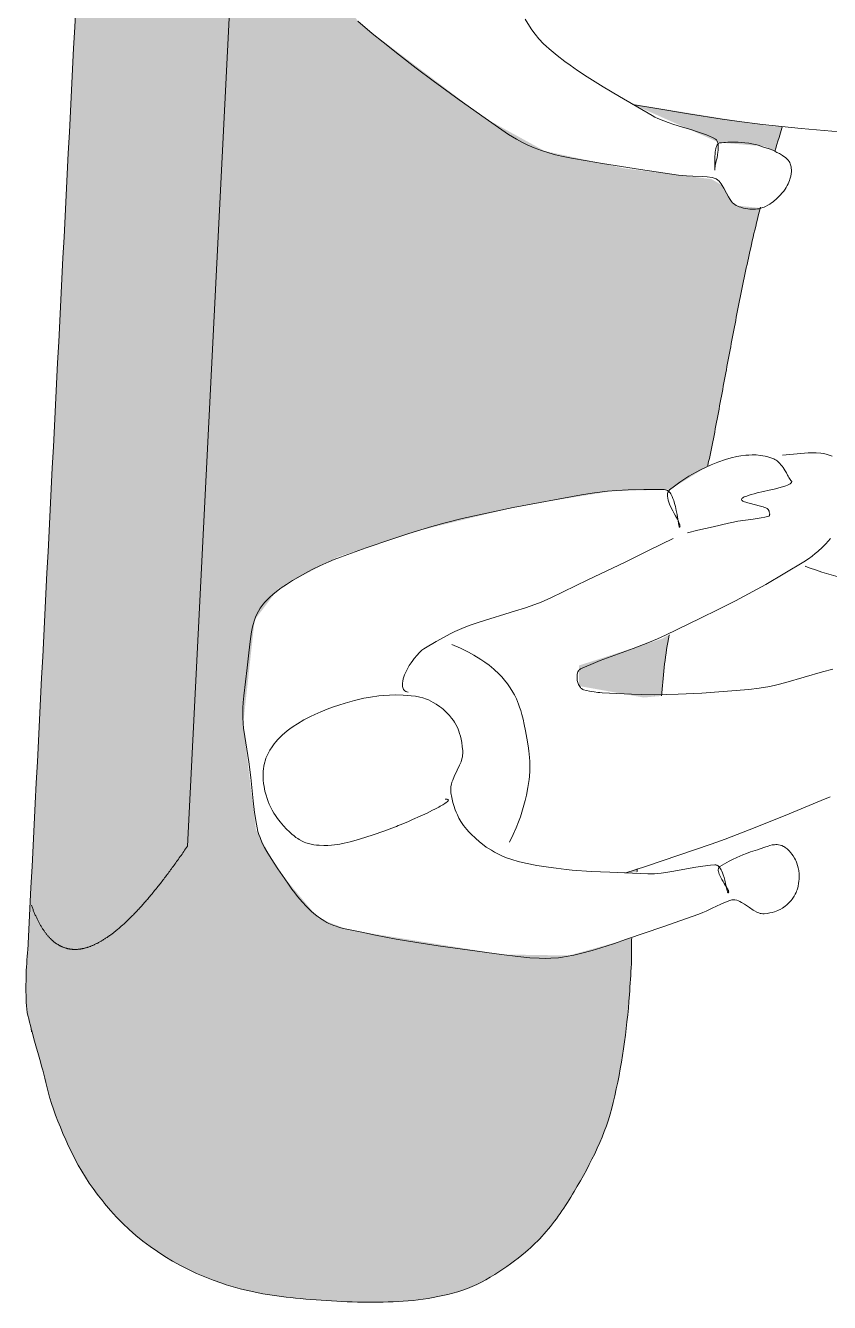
# Model space of a CAD drawing. Header units: millimetres. Extents: x 32078 to 83548, y -4690 to 56252.
# Drawn here: x 79278 to 80255, y 36376 to 37927 of the extents above; entities that cross this region are included whole.
import ezdxf

# ---------------------------------------------------------------- set-up
doc = ezdxf.new("R2010")
doc.units = ezdxf.units.MM
doc.header["$MEASUREMENT"] = 0
doc.layers.add('FURN-FREE', color=1, linetype='Continuous', lineweight=0)
doc.layers.add('PRES-PEOP', color=42, linetype='Continuous', lineweight=0)

# ---------------------------------------------------------------- blocks, each defined once
blk = doc.blocks.new('MAN14_4')
at = {"color": 0, "linetype": 'ByBlock', "lineweight": -2, "flags": 128}
for points in [[(2.137, 2.732), (2.125, 3.008), (2.103, 3.422), (2.079, 3.836), (2.067, 4.015), (2.038, 4.328), (1.984, 4.796), (1.927, 5.263)], [(1.861, -0.742), (1.968, -0.54), (2.045, -0.388), (2.158, -0.159), (2.267, 0.072), (2.374, 0.308), (2.53, 0.663), (2.683, 1.021), (2.759, 1.204), (2.813, 1.342), (2.85, 1.447), (2.873, 1.527), (2.889, 1.587), (2.908, 1.679), (2.915, 1.725), (2.921, 1.772), (2.929, 1.868), (2.933, 1.951), (2.934, 2.024), (2.933, 2.151), (2.925, 2.341), (2.915, 2.532), (2.887, 2.997), (2.856, 3.462), (2.851, 3.513), (2.845, 3.558), (2.832, 3.635), (2.812, 3.752), (2.804, 3.81), (2.798, 3.869), (2.798, 3.883), (2.799, 3.896), (2.801, 3.908), (2.804, 3.919), (2.813, 3.94), (2.825, 3.96), (2.838, 3.977), (2.851, 3.992), (2.865, 4.007), (2.894, 4.033), (2.948, 4.078), (2.987, 4.112), (3.014, 4.139), (3.032, 4.159), (3.044, 4.176), (3.051, 4.188), (3.061, 4.208), (3.067, 4.228), (3.071, 4.247), (3.074, 4.266), (3.076, 4.284), (3.079, 4.318), (3.079, 4.348), (3.078, 4.375), (3.075, 4.398), (3.072, 4.418), (3.069, 4.436), (3.061, 4.466), (3.053, 4.488), (3.047, 4.503), (3.036, 4.526), (3.023, 4.548), (3.013, 4.563), (3.002, 4.577), (2.982, 4.602), (2.963, 4.622), (2.945, 4.639), (2.929, 4.654), (2.914, 4.666), (2.887, 4.686), (2.866, 4.701), (2.833, 4.722), (2.798, 4.741), (2.773, 4.753), (2.747, 4.764), (2.723, 4.773), (2.699, 4.78), (2.676, 4.786), (2.654, 4.79), (2.634, 4.793), (2.615, 4.796), (2.579, 4.798), (2.549, 4.797), (2.523, 4.794), (2.501, 4.79), (2.483, 4.784), (2.468, 4.779), (2.455, 4.773), (2.434, 4.761), (2.419, 4.75), (2.409, 4.741), (2.396, 4.726), (2.384, 4.708), (2.372, 4.686), (2.362, 4.665), (2.354, 4.645), (2.34, 4.607), (2.331, 4.573), (2.324, 4.543), (2.318, 4.517), (2.311, 4.47), (2.303, 4.4), (2.297, 4.33), (2.295, 4.3), (2.294, 4.271), (2.296, 4.216), (2.3, 4.167), (2.306, 4.124), (2.311, 4.087), (2.317, 4.055), (2.329, 4.001), (2.339, 3.963), (2.346, 3.936), (2.352, 3.917), (2.36, 3.89), (2.369, 3.865), (2.373, 3.858), (2.378, 3.853), (2.384, 3.848), (2.391, 3.845), (2.399, 3.842), (2.408, 3.84), (2.417, 3.838), (2.426, 3.837), (2.446, 3.837), (2.467, 3.837), (2.487, 3.839), (2.506, 3.841), (2.544, 3.847), (2.576, 3.853), (2.603, 3.859), (2.626, 3.864), (2.644, 3.868), (2.658, 3.871), (2.67, 3.874), (2.679, 3.876), (2.685, 3.878), (2.691, 3.879), (2.698, 3.88), (2.702, 3.881), (2.703, 3.881), (2.704, 3.881), (2.703, 3.88), (2.7, 3.879), (2.695, 3.878), (2.689, 3.877), (2.682, 3.876), (2.674, 3.876), (2.666, 3.876), (2.648, 3.875), (2.629, 3.875), (2.609, 3.875), (2.589, 3.875), (2.55, 3.875), (2.514, 3.873), (2.483, 3.871), (2.457, 3.868), (2.435, 3.865), (2.416, 3.861), (2.401, 3.858), (2.389, 3.854), (2.379, 3.85), (2.363, 3.842), (2.353, 3.835), (2.347, 3.83), (2.339, 3.821), (2.334, 3.81), (2.322, 3.771), (2.313, 3.731), (2.306, 3.691), (2.301, 3.652), (2.292, 3.575), (2.286, 3.504), (2.277, 3.375), (2.268, 3.277), (2.26, 3.204), (2.252, 3.15), (2.237, 3.071), (2.228, 3.033), (2.217, 2.996), (2.078, 2.56), (2.005, 2.342), (1.927, 2.125), (1.875, 1.992), (1.834, 1.893), (1.802, 1.82), (1.75, 1.711), (1.723, 1.656), (1.694, 1.601), (1.67, 1.559), (1.647, 1.521), (1.599, 1.453), (1.554, 1.396), (1.512, 1.348), (1.474, 1.308), (1.403, 1.241)]]:
    blk.add_lwpolyline(points, dxfattribs=at)
blk = doc.blocks.new('*U212')
at = {"color": 7, "linetype": 'ByBlock', "lineweight": -2}
blk.add_wipeout([(255.1, 39.7), (265, -66), (265, -165.8), (241.7, -244.5), (162.6, -415.9), (139.3, -447.2), (68.1, -479.1), (15.6, -491.1), (-111.5, -471.8), (-230.6, -423.9), (-259.8, -385.3), (-277.1, -305.5), (-281.1, -198.4), (-277.1, -76), (-264.5, 34.4), (-247.2, 104.9), (-265.8, 169.5), (-247.9, 240.6), (-250.5, 247.5), (-219.9, 321.7), (-144.1, 357.7), (-132.1, 372.4), (-136.8, 403), (-120.8, 476.1), (-98.8, 490.1), (-78.9, 474.1), (-72.9, 453.5), (-70.9, 309.8), (-116.8, 235.3), (-88.9, 108.3), (-75.1, 45.5), (-72.2, -28.8), (-71.1, -59.6), (-47, -66), (-12.4, 5.8), (12.3, 138.9), (15.6, 220.7), (28.2, 279.9), (66.8, 305.2), (123.3, 291.9), (151.9, 250.6), (177.2, 93.6), (186.5, -74.7), (209.8, 39.1), (202.5, 94.3), (210.5, 123.6), (230.4, 133.5), (257.1, 125.6), (277, 103.6), (280.3, 73.7), (259.7, 53.7)], dxfattribs=at)
at = {"linetype": 'ByBlock', "lineweight": -2, "xscale": 100.0000000000001, "yscale": 100.0000000000001, "zscale": 100.0000000000001}
blk.add_blockref('MAN14_4', (-26.7, -346.8), dxfattribs=at)
blk = doc.blocks.new('MAN14_5')
at = {"color": 0, "linetype": 'ByBlock', "lineweight": -2, "flags": 128}
for points in [[(-0.864, 5.845), (-0.832, 5.887), (-0.78, 5.963), (-0.742, 6.02), (-0.631, 6.194)], [(2.137, 2.732), (2.125, 3.008), (2.103, 3.422), (2.079, 3.836), (2.067, 4.015), (2.038, 4.327), (1.985, 4.795), (1.927, 5.263), (1.914, 5.381)], [(0.432, 5.831), (0.427, 5.701), (0.431, 5.239), (0.429, 5.123), (0.425, 5.037), (0.413, 4.908), (0.393, 4.781), (0.28, 4.219), (0.217, 3.939), (0.183, 3.8), (0.146, 3.662), (0.101, 3.509), (0.065, 3.395), (-0.05, 3.055), (-0.059, 3.028), (-0.068, 3.005), (-0.084, 2.965), (-0.098, 2.935), (-0.109, 2.913), (-0.126, 2.88), (-0.145, 2.848), (-0.15, 2.841), (-0.155, 2.836), (-0.161, 2.83), (-0.167, 2.826), (-0.174, 2.822), (-0.181, 2.818), (-0.195, 2.813), (-0.209, 2.809), (-0.223, 2.806), (-0.237, 2.805), (-0.25, 2.804), (-0.263, 2.804), (-0.275, 2.805), (-0.286, 2.806), (-0.306, 2.81), (-0.323, 2.815), (-0.337, 2.82), (-0.349, 2.825), (-0.358, 2.83), (-0.366, 2.835), (-0.372, 2.84), (-0.382, 2.849), (-0.387, 2.856), (-0.391, 2.862), (-0.395, 2.871), (-0.398, 2.881), (-0.418, 3.017), (-0.431, 3.137), (-0.464, 3.562), (-0.484, 3.775), (-0.498, 3.88), (-0.515, 3.985), (-0.599, 4.45), (-0.643, 4.683), (-0.689, 4.915), (-0.74, 5.149), (-0.781, 5.324), (-0.848, 5.584), (-0.921, 5.845), (-0.941, 5.907), (-0.961, 5.959), (-0.98, 6.004), (-0.997, 6.042), (-1.032, 6.109), (-1.06, 6.158), (-1.105, 6.233)], [(-2.064, 6.521), (-2.087, 6.488), (-2.106, 6.457), (-2.122, 6.427), (-2.135, 6.399), (-2.155, 6.344), (-2.17, 6.295), (-2.181, 6.252), (-2.238, 5.943)], [(-1.642, 4.577), (-1.637, 4.705), (-1.628, 4.898), (-1.619, 5.09), (-1.615, 5.151), (-1.61, 5.205), (-1.586, 5.392), (-1.575, 5.486), (-1.572, 5.533), (-1.569, 5.58), (-1.569, 5.583), (-1.57, 5.585), (-1.57, 5.587), (-1.572, 5.589), (-1.573, 5.591), (-1.575, 5.592), (-1.576, 5.594), (-1.578, 5.595), (-1.582, 5.597), (-1.587, 5.598), (-1.591, 5.6), (-1.595, 5.601), (-1.6, 5.601), (-1.608, 5.602), (-1.616, 5.602), (-1.622, 5.602), (-1.628, 5.602), (-1.632, 5.601), (-1.636, 5.601), (-1.64, 5.6), (-1.645, 5.599), (-1.648, 5.598), (-1.651, 5.597), (-1.654, 5.596), (-1.655, 5.596), (-1.656, 5.595), (-1.661, 5.591), (-1.666, 5.587), (-1.671, 5.581), (-1.676, 5.576), (-1.686, 5.562), (-1.696, 5.548), (-1.705, 5.533), (-1.714, 5.517), (-1.785, 5.394), (-1.794, 5.38), (-1.801, 5.368), (-1.807, 5.359), (-1.818, 5.344), (-1.825, 5.335), (-1.831, 5.329), (-1.838, 5.322), (-1.842, 5.32), (-1.845, 5.318), (-1.853, 5.317), (-1.859, 5.319), (-1.864, 5.325), (-1.868, 5.334), (-1.872, 5.346), (-1.874, 5.359), (-1.876, 5.375), (-1.877, 5.391), (-1.878, 5.408), (-1.879, 5.446), (-1.879, 5.485), (-1.878, 5.524), (-1.875, 5.602), (-1.872, 5.672), (-1.869, 5.732), (-1.868, 5.782), (-1.868, 5.823), (-1.868, 5.857), (-1.87, 5.883), (-1.872, 5.903), (-1.874, 5.919), (-1.876, 5.931), (-1.879, 5.94), (-1.885, 5.953), (-1.89, 5.96), (-1.894, 5.963), (-1.901, 5.964), (-1.91, 5.961), (-1.915, 5.958), (-1.928, 5.954), (-1.942, 5.949), (-1.956, 5.945), (-1.972, 5.941), (-1.987, 5.937), (-2.017, 5.93), (-2.045, 5.922), (-2.07, 5.915), (-2.092, 5.908), (-2.111, 5.901), (-2.127, 5.894), (-2.155, 5.881), (-2.174, 5.87), (-2.188, 5.86), (-2.198, 5.853), (-2.211, 5.84), (-2.223, 5.827), (-2.246, 5.796), (-2.265, 5.767), (-2.282, 5.738), (-2.295, 5.711), (-2.307, 5.685), (-2.327, 5.635), (-2.34, 5.59), (-2.35, 5.55), (-2.357, 5.515), (-2.367, 5.452), (-2.371, 5.405), (-2.374, 5.334), (-2.374, 5.263), (-2.368, 5.164), (-2.359, 5.077), (-2.347, 5.001), (-2.335, 4.935), (-2.322, 4.877), (-2.297, 4.779), (-2.275, 4.707), (-2.258, 4.655), (-2.23, 4.58), (-2.2, 4.508), (-2.194, 4.497), (-2.186, 4.488), (-2.177, 4.48), (-2.168, 4.474), (-2.157, 4.469), (-2.146, 4.465), (-2.134, 4.462), (-2.11, 4.459), (-2.085, 4.459), (-2.06, 4.46), (-2.036, 4.462), (-1.988, 4.469), (-1.946, 4.478), (-1.91, 4.486), (-1.879, 4.493), (-1.854, 4.499), (-1.832, 4.503), (-1.815, 4.507), (-1.801, 4.509), (-1.789, 4.511), (-1.771, 4.513), (-1.759, 4.514), (-1.751, 4.513), (-1.742, 4.512), (-1.735, 4.508), (-1.732, 4.505), (-1.732, 4.502), (-1.735, 4.501), (-1.739, 4.5), (-1.746, 4.5), (-1.754, 4.5), (-1.763, 4.501), (-1.774, 4.502), (-1.785, 4.503), (-1.809, 4.506), (-1.835, 4.509), (-1.861, 4.512), (-1.887, 4.515), (-1.939, 4.519), (-1.986, 4.522), (-2.027, 4.523), (-2.062, 4.522), (-2.091, 4.52), (-2.115, 4.516), (-2.135, 4.512), (-2.151, 4.508), (-2.164, 4.503), (-2.175, 4.498), (-2.192, 4.489), (-2.202, 4.48), (-2.209, 4.472), (-2.217, 4.46), (-2.223, 4.446), (-2.29, 4.206), (-2.336, 4.022), (-2.368, 3.883), (-2.389, 3.778), (-2.414, 3.62), (-2.424, 3.541), (-2.432, 3.462), (-2.505, 2.621), (-2.534, 2.2), (-2.544, 1.988), (-2.549, 1.776), (-2.55, 1.608), (-2.544, 1.315), (-2.535, 1.097), (-2.515, 0.768), (-2.491, 0.439), (-2.484, 0.358), (-2.475, 0.288), (-2.457, 0.166), (-2.44, 0.075), (-2.426, 0.006), (-2.401, -0.097), (-2.374, -0.2), (-2.349, -0.284), (-2.325, -0.358), (-2.3, -0.421), (-2.277, -0.475), (-2.254, -0.521), (-2.232, -0.56), (-2.212, -0.593), (-2.193, -0.621), (-2.157, -0.667), (-2.128, -0.699), (-2.104, -0.721), (-2.066, -0.753), (-2.025, -0.781), (-1.962, -0.818), (-1.907, -0.847), (-1.857, -0.871), (-1.77, -0.909), (-1.637, -0.963), (-1.503, -1.014), (-1.187, -1.145), (-1.108, -1.176), (-1.048, -1.197), (-1.002, -1.212), (-0.934, -1.231), (-0.864, -1.246), (-0.806, -1.256), (-0.705, -1.27), (-0.551, -1.287), (-0.474, -1.295), (-0.398, -1.305), (-0.209, -1.333), (0.073, -1.38), (0.215, -1.402), (0.357, -1.42), (0.404, -1.424), (0.447, -1.425), (0.488, -1.424), (0.526, -1.421), (0.597, -1.412), (0.658, -1.4), (0.712, -1.387), (0.807, -1.36), (0.948, -1.314), (1.09, -1.265), (1.166, -1.239), (1.232, -1.216), (1.288, -1.194), (1.337, -1.174), (1.42, -1.137), (1.481, -1.105), (1.526, -1.08), (1.559, -1.059), (1.609, -1.026), (1.657, -0.989), (1.689, -0.962), (1.715, -0.938), (1.737, -0.916), (1.755, -0.896), (1.77, -0.878), (1.796, -0.846), (1.813, -0.821), (1.826, -0.802), (1.844, -0.772), (1.861, -0.742), (1.967, -0.54), (2.045, -0.389), (2.158, -0.16), (2.267, 0.072), (2.374, 0.308), (2.53, 0.664), (2.683, 1.021), (2.76, 1.204), (2.814, 1.342), (2.85, 1.448), (2.874, 1.528), (2.89, 1.588), (2.908, 1.679), (2.916, 1.726), (2.921, 1.772), (2.928, 1.867), (2.932, 1.95), (2.933, 2.095), (2.931, 2.204), (2.924, 2.368), (2.915, 2.532), (2.888, 2.999), (2.872, 3.231), (2.856, 3.462), (2.851, 3.513), (2.845, 3.557), (2.832, 3.635), (2.812, 3.752), (2.804, 3.811), (2.798, 3.869), (2.798, 3.883), (2.799, 3.895), (2.801, 3.907), (2.805, 3.919), (2.809, 3.929), (2.819, 3.95), (2.832, 3.968), (2.846, 3.984), (2.86, 3.999), (2.89, 4.027), (2.946, 4.074), (2.987, 4.109), (3.002, 4.123), (3.025, 4.147), (3.04, 4.166), (3.049, 4.181), (3.055, 4.192), (3.062, 4.21), (3.067, 4.228), (3.073, 4.265), (3.076, 4.298), (3.078, 4.327), (3.078, 4.353), (3.076, 4.376), (3.074, 4.397), (3.071, 4.415), (3.068, 4.43), (3.061, 4.459), (3.054, 4.481), (3.047, 4.497), (3.036, 4.522), (3.023, 4.548), (3.011, 4.568), (3, 4.585), (2.989, 4.601), (2.979, 4.614), (2.969, 4.626), (2.959, 4.637), (2.941, 4.655), (2.924, 4.67), (2.909, 4.681), (2.896, 4.691), (2.872, 4.706), (2.854, 4.716), (2.826, 4.729), (2.798, 4.741), (2.775, 4.749), (2.754, 4.756), (2.733, 4.762), (2.713, 4.767), (2.675, 4.773), (2.64, 4.776), (2.61, 4.777), (2.582, 4.775), (2.558, 4.773), (2.537, 4.769), (2.518, 4.765), (2.485, 4.755), (2.46, 4.746), (2.441, 4.738), (2.413, 4.724), (2.384, 4.708), (2.371, 4.7), (2.36, 4.691), (2.351, 4.683), (2.342, 4.674), (2.327, 4.657), (2.316, 4.639), (2.307, 4.622), (2.301, 4.606), (2.296, 4.59), (2.293, 4.575), (2.288, 4.545), (2.287, 4.518), (2.287, 4.495), (2.289, 4.453), (2.294, 4.391), (2.296, 4.36), (2.297, 4.33), (2.299, 4.27), (2.302, 4.218), (2.307, 4.172), (2.318, 4.092), (2.328, 4.033), (2.337, 3.989), (2.352, 3.926), (2.369, 3.865), (2.373, 3.856), (2.377, 3.849), (2.383, 3.844), (2.39, 3.839), (2.397, 3.836), (2.404, 3.833), (2.413, 3.832), (2.421, 3.831), (2.439, 3.83), (2.457, 3.831), (2.475, 3.834), (2.492, 3.837), (2.526, 3.844), (2.556, 3.852), (2.582, 3.86), (2.603, 3.866), (2.622, 3.871), (2.636, 3.875), (2.649, 3.879), (2.659, 3.881), (2.667, 3.882), (2.679, 3.884), (2.687, 3.885), (2.693, 3.884), (2.699, 3.883), (2.703, 3.88), (2.705, 3.877), (2.704, 3.875), (2.702, 3.873), (2.698, 3.872), (2.693, 3.871), (2.687, 3.871), (2.679, 3.87), (2.672, 3.871), (2.663, 3.871), (2.644, 3.872), (2.625, 3.873), (2.604, 3.874), (2.585, 3.875), (2.545, 3.876), (2.51, 3.877), (2.479, 3.876), (2.453, 3.874), (2.431, 3.871), (2.413, 3.868), (2.398, 3.864), (2.386, 3.86), (2.376, 3.856), (2.368, 3.852), (2.356, 3.844), (2.348, 3.837), (2.344, 3.831), (2.338, 3.821), (2.334, 3.81), (2.323, 3.76), (2.308, 3.666), (2.298, 3.582), (2.272, 3.286), (2.264, 3.212), (2.255, 3.157), (2.239, 3.076), (2.217, 2.996), (2.077, 2.559), (2.004, 2.341), (1.927, 2.125), (1.901, 2.058), (1.854, 1.942), (1.817, 1.856), (1.757, 1.728), (1.694, 1.601), (1.649, 1.52), (1.607, 1.452), (1.567, 1.395), (1.529, 1.347), (1.494, 1.307), (1.462, 1.273), (1.432, 1.244), (1.377, 1.195), (1.332, 1.159), (1.296, 1.134), (1.239, 1.096), (1.178, 1.06), (1.142, 1.041), (1.109, 1.025), (1.078, 1.012), (1.049, 1), (0.995, 0.982), (0.948, 0.97), (0.907, 0.962), (0.871, 0.957), (0.84, 0.953), (0.786, 0.95), (0.746, 0.95), (0.685, 0.952), (0.625, 0.958), (0.609, 0.961), (0.58, 0.969), (0.553, 0.98), (0.528, 0.992), (0.506, 1.006), (0.485, 1.021), (0.447, 1.051), (0.382, 1.108), (0.333, 1.15), (0.296, 1.179), (0.267, 1.198), (0.245, 1.21), (0.228, 1.218), (0.202, 1.228), (0.175, 1.235), (0.121, 1.244), (0.073, 1.251), (0.031, 1.254), (-0.006, 1.256), (-0.039, 1.255), (-0.068, 1.254), (-0.094, 1.251), (-0.116, 1.248), (-0.156, 1.239), (-0.187, 1.231), (-0.21, 1.224), (-0.246, 1.21), (-0.282, 1.194), (-0.317, 1.176), (-0.348, 1.159), (-0.375, 1.142), (-0.399, 1.125), (-0.421, 1.109), (-0.459, 1.078), (-0.489, 1.049), (-0.513, 1.023), (-0.533, 0.999), (-0.549, 0.978), (-0.576, 0.939), (-0.593, 0.909), (-0.618, 0.862), (-0.639, 0.813), (-0.673, 0.719), (-0.699, 0.635), (-0.718, 0.559), (-0.732, 0.493), (-0.743, 0.434), (-0.757, 0.33), (-0.765, 0.251), (-0.77, 0.132), (-0.77, 0.014), (-0.767, -0.065), (-0.763, -0.134), (-0.758, -0.194), (-0.747, -0.297), (-0.735, -0.375), (-0.725, -0.434), (-0.706, -0.522), (-0.683, -0.611), (-0.666, -0.668), (-0.649, -0.716), (-0.633, -0.756), (-0.617, -0.791), (-0.603, -0.821), (-0.589, -0.846), (-0.563, -0.89), (-0.541, -0.923), (-0.524, -0.947), (-0.496, -0.983), (-0.465, -1.018), (-0.444, -1.04), (-0.423, -1.059), (-0.403, -1.076), (-0.384, -1.091), (-0.365, -1.104), (-0.329, -1.126), (-0.297, -1.143), (-0.268, -1.156), (-0.242, -1.166), (-0.197, -1.181), (-0.162, -1.19), (-0.136, -1.196), (-0.097, -1.203), (-0.058, -1.207), (-0.001, -1.211), (0.048, -1.211), (0.092, -1.21), (0.13, -1.207), (0.164, -1.203), (0.194, -1.198), (0.246, -1.188), (0.286, -1.178), (0.316, -1.169), (0.361, -1.153), (0.407, -1.134), (0.466, -1.107), (0.515, -1.082), (0.556, -1.059), (0.59, -1.038), (0.618, -1.018), (0.642, -1), (0.661, -0.983), (0.678, -0.968), (0.705, -0.94), (0.723, -0.918), (0.737, -0.9), (0.755, -0.873), (0.771, -0.844), (0.786, -0.813), (0.798, -0.784), (0.809, -0.756), (0.827, -0.702), (0.839, -0.654), (0.848, -0.611), (0.855, -0.573), (0.864, -0.507), (0.868, -0.456), (0.872, -0.381), (0.872, -0.306), (0.869, -0.183), (0.865, -0.09), (0.855, 0.048), (0.843, 0.188), (0.841, 0.211), (0.838, 0.236), (0.835, 0.261), (0.829, 0.315), (0.822, 0.369), (0.814, 0.422), (0.799, 0.524), (0.785, 0.613), (0.771, 0.687), (0.765, 0.717), (0.76, 0.745), (0.754, 0.769), (0.749, 0.79), (0.74, 0.826), (0.732, 0.853), (0.725, 0.873), (0.719, 0.886), (0.714, 0.896), (0.71, 0.901), (0.706, 0.904), (0.703, 0.906), (0.698, 0.904), (0.694, 0.9), (0.691, 0.895), (0.687, 0.885), (0.683, 0.871)], [(-0.689, 0.789), (-0.697, 0.774), (-0.706, 0.762), (-0.717, 0.753), (-0.727, 0.746), (-0.739, 0.742), (-0.751, 0.74), (-0.763, 0.739), (-0.775, 0.74), (-0.787, 0.742), (-0.813, 0.749), (-0.837, 0.76), (-0.861, 0.774), (-0.884, 0.788), (-0.906, 0.804), (-0.926, 0.821), (-0.965, 0.855), (-0.997, 0.888), (-1.024, 0.918), (-1.047, 0.946), (-1.066, 0.97), (-1.096, 1.014), (-1.115, 1.046), (-1.128, 1.07), (-1.136, 1.087), (-1.146, 1.113), (-1.154, 1.137), (-1.191, 1.281), (-1.217, 1.39), (-1.235, 1.471), (-1.246, 1.532), (-1.26, 1.625), (-1.27, 1.718), (-1.278, 1.849), (-1.289, 2.309), (-1.293, 2.423), (-1.298, 2.509), (-1.31, 2.637), (-1.328, 2.764), (-1.415, 3.258), (-1.503, 3.752), (-1.561, 4.072), (-1.619, 4.392)], [(1.396, 1.482), (1.319, 1.55), (1.25, 1.607), (1.189, 1.654), (1.134, 1.693), (1.036, 1.757), (0.961, 1.802), (0.903, 1.833), (0.816, 1.878), (0.727, 1.918), (0.693, 1.932), (0.628, 1.955), (0.57, 1.972), (0.519, 1.984), (0.473, 1.994), (0.392, 2.008), (0.331, 2.017), (0.238, 2.027), (0.146, 2.034), (0.069, 2.039), (0.002, 2.043), (-0.056, 2.044), (-0.107, 2.044), (-0.151, 2.042), (-0.19, 2.04), (-0.258, 2.032), (-0.31, 2.023), (-0.348, 2.014), (-0.406, 1.997), (-0.436, 1.987), (-0.465, 1.976), (-0.516, 1.954), (-0.563, 1.932), (-0.604, 1.91), (-0.679, 1.865), (-0.741, 1.822), (-0.792, 1.783), (-0.836, 1.746), (-0.908, 1.679), (-0.959, 1.626), (-1.033, 1.542), (-1.104, 1.453)]]:
    blk.add_lwpolyline(points, dxfattribs=at)
blk = doc.blocks.new('*U214')
at = {"color": 7, "linetype": 'ByBlock', "lineweight": -2}
blk.add_wipeout([(255.1, 39.7), (265, -66), (265, -165.8), (241.7, -244.5), (162.6, -415.9), (139.3, -447.2), (68.1, -479.1), (15.6, -491.1), (-111.5, -471.8), (-230.6, -423.9), (-259.8, -385.3), (-277.1, -305.5), (-281.1, -198.4), (-277.1, -76), (-264.5, 34.4), (-247.2, 104.9), (-265.8, 169.5), (-247.9, 240.6), (-250.5, 247.5), (-219.9, 321.7), (-144.1, 357.7), (-132.1, 372.4), (-136.8, 403), (-120.8, 476.1), (-98.8, 490.1), (-78.9, 474.1), (-72.9, 453.5), (-70.9, 309.8), (-116.8, 235.3), (-88.9, 108.3), (-75.1, 45.5), (-72.2, -28.8), (-71.1, -59.6), (-47, -66), (-12.4, 5.8), (12.3, 138.9), (15.6, 220.7), (28.2, 279.9), (66.8, 305.2), (123.3, 291.9), (151.9, 250.6), (177.2, 93.6), (186.5, -74.7), (209.8, 39.1), (202.5, 94.3), (210.5, 123.6), (230.4, 133.5), (257.1, 125.6), (277, 103.6), (280.3, 73.7), (259.7, 53.7)], dxfattribs=at)
at = {"linetype": 'ByBlock', "lineweight": -2, "xscale": 100, "yscale": 100, "zscale": 100}
blk.add_blockref('MAN14_5', (-26.7, -346.8), dxfattribs=at)

msp = doc.modelspace()

# ---------------------------------------------------------------- hatches: boundary and pattern name
at = {"layer": 'FURN-FREE'}
h = msp.add_hatch(color=7, dxfattribs=at)
edge = h.paths.add_edge_path()
edge.add_line((79281.1, 36803.2), (79364.1, 38434.8))
edge.add_line((79364.1, 38434.8), (79364.1, 38434.8))
edge.add_line((79364.1, 38434.8), (79383.9, 38518.9))
edge.add_spline(control_points=[(79383.9, 38518.9), (79387, 38532.2), (79390.6, 38545.3), (79394.5, 38558.3), (79398.4, 38571.3), (79402.8, 38584.2), (79407.6, 38597), (79412.3, 38609.8), (79417.3, 38622.5), (79422.4, 38635.1), (79427.6, 38647.9), (79433, 38660.5), (79438.5, 38673.1), (79445.7, 38689.2), (79453.4, 38705.1), (79461.5, 38720.8), (79469.6, 38736.5), (79478.3, 38751.6), (79487.5, 38766.6), (79496.8, 38781.6), (79506.5, 38796.2), (79516.6, 38810.7), (79526.8, 38825.2), (79537.5, 38839.4), (79548.6, 38853.3), (79570.1, 38880.2), (79592.9, 38905.7), (79616.6, 38930.7), (79640.3, 38955.6), (79665.2, 38978.8), (79691.4, 39001.2), (79732.9, 39036.6), (79775.6, 39070), (79821.3, 39099.9), (79856.3, 39122.6), (79892, 39143.6), (79928.3, 39164), (79964.7, 39184.4), (80001.2, 39204), (80038.8, 39222.2), (80090.9, 39247.3), (80144.3, 39269.3), (80199.1, 39288), (80212.6, 39292.7), (80226.3, 39296.7), (80240, 39300.4), (80253.7, 39304.2), (80267.3, 39307.4), (80281.3, 39310.4), (80345.2, 39324.1), (80409.6, 39336.7), (80474.2, 39334.6), (80474.2, 39334.6), (80474.2, 39334.6), (80474.2, 39334.6), (80492.1, 39333.3), (80509.9, 39332.2), (80527.7, 39329.7), (80566.3, 39324.1), (80597.6, 39296.3), (80629.2, 39272.3), (80629.6, 39272), (80630, 39271.7), (80630.4, 39271.3), (80634.1, 39267.2), (80637.3, 39262.9), (80640.4, 39258.3), (80648.6, 39246.3), (80655.9, 39234.4), (80662, 39221), (80675.4, 39191.3), (80684.9, 39160.7), (80687.3, 39128.8), (80688.6, 39112.2), (80689.1, 39095.5), (80689.2, 39078.9), (80689.2, 39061.1), (80690.7, 39043.1), (80688.6, 39025.4), (80687.5, 39015.6), (80686.3, 39005.7), (80685.1, 38995.9), (80684.6, 38990.9), (80684, 38986), (80683.4, 38981), (80682.8, 38976), (80681.9, 38971.1), (80680.8, 38966.2), (80673.5, 38934), (80663, 38902.7), (80649, 38872.7), (80635, 38842.7), (80620.5, 38813.3), (80604.9, 38784.3), (80597.9, 38771.4), (80591, 38758.4), (80583.8, 38745.6), (80576.7, 38732.8), (80569.2, 38720.2), (80562, 38707.4), (80547.8, 38681.9), (80533.4, 38656.4), (80521.3, 38629.8), (80502.3, 38588.1), (80483.5, 38546.3), (80464.5, 38504.6), (80440.2, 38451.1), (80415.8, 38397.7), (80391.5, 38344.2), (80374.8, 38307.5), (80357.9, 38270.9), (80344.4, 38233), (80330.1, 38192.8), (80316, 38152.6), (80301.9, 38112.4), (80280.2, 38050.6), (80258.5, 37988.9), (80236.9, 37927.1), (80221.2, 37882.1), (80207.1, 37836.6), (80193.7, 37790.9), (80186.9, 37768), (80180.8, 37745), (80175, 37721.9), (80169.2, 37698.8), (80163.4, 37675.6), (80158.3, 37652.4), (80153.6, 37631.2), (80149, 37610), (80144.9, 37588.7), (80140.8, 37567.4), (80136.7, 37546.1), (80132.7, 37524.8), (80128.7, 37503.5), (80124.8, 37482.2), (80120.8, 37460.9), (80116.8, 37439.6), (80113, 37418.3), (80108.2, 37397.2), (80100.1, 37361.3), (80091.6, 37325.5), (80083.3, 37289.7), (80079.1, 37271.8), (80074.8, 37253.9), (80070.7, 37235.9), (80066.5, 37218), (80062.8, 37200), (80059.5, 37181.9), (80057.3, 37170.3), (80055.5, 37158.7), (80054.3, 37147), (80053, 37135.3), (80051.8, 37123.6), (80050.8, 37111.8), (80049.7, 37100.1), (80048.8, 37088.4), (80047.7, 37076.6), (80046.6, 37064.9), (80045.3, 37053.2), (80043.7, 37041.6), (80042, 37029.6), (80040.2, 37017.7), (80038, 37005.9), (80035.8, 36994), (80033.7, 36982.2), (80031.5, 36970.3), (80029.3, 36958.5), (80027.2, 36946.6), (80025.1, 36934.7), (80022.5, 36920.1), (80021.6, 36905.2), (80020.3, 36890.4), (80019.5, 36880.5), (80018.6, 36870.6), (80017.8, 36860.7), (80016.9, 36848.6), (80015.9, 36836.6), (80015.1, 36824.5), (80014.2, 36812), (80014.7, 36799.5), (80014.3, 36787.1), (80013.8, 36774.6), (80012.9, 36762.2), (80012, 36749.7), (80008.8, 36705.7), (80002.6, 36662.2), (79992.4, 36618.8), (79983.3, 36580.1), (79965.3, 36545.1), (79944.9, 36510.6), (79934, 36492.1), (79922.4, 36475), (79908.3, 36459), (79901.3, 36451.1), (79893.9, 36443.9), (79885.8, 36437), (79873.9, 36426.9), (79861.6, 36418.1), (79848.3, 36409.7), (79834.2, 36400.7), (79819.8, 36393.3), (79803.6, 36388.7), (79771.4, 36379.4), (79739.1, 36376.3), (79706.6, 36376.1), (79673.2, 36375.7), (79639.7, 36377.8), (79606.2, 36381.1), (79575.9, 36384.1), (79546.3, 36389), (79516.8, 36399), (79461.1, 36417.9), (79411.2, 36450.4), (79374.5, 36495.9), (79373.9, 36496.6), (79373.5, 36497.4), (79373, 36498.1), (79370.5, 36501.2), (79367.8, 36504.3), (79365.4, 36507.5), (79338.9, 36541.3), (79318.8, 36589.8), (79307.9, 36624), (79307.8, 36624.1), (79308, 36623.4), (79307.9, 36623.5), (79304.8, 36636.5), (79301.5, 36649.7), (79298, 36662.7), (79294.1, 36677.5), (79289.4, 36692.2), (79285.7, 36706.8), (79285.6, 36707.6), (79285.8, 36703.8), (79285.7, 36704.5), (79284.6, 36714.9), (79280, 36725.4), (79279.5, 36736.1), (79278.4, 36759), (79279, 36781.9), (79281.1, 36804.7)], knot_values=[0, 0, 0, 0, 0.007408, 0.007408, 0.007408, 0.014816, 0.014816, 0.014816, 0.022253, 0.022253, 0.022253, 0.029731, 0.029731, 0.029731, 0.039355, 0.039355, 0.039355, 0.048918, 0.048918, 0.048918, 0.058499, 0.058499, 0.058499, 0.068172, 0.068172, 0.068172, 0.086885, 0.086885, 0.086885, 0.105533, 0.105533, 0.105533, 0.13516, 0.13516, 0.13516, 0.157805, 0.157805, 0.157805, 0.180468, 0.180468, 0.180468, 0.211926, 0.211926, 0.211926, 0.219703, 0.219703, 0.219703, 0.22741, 0.22741, 0.22741, 0.262698, 0.262698, 0.262698, 0.262711, 0.262711, 0.262711, 0.272451, 0.272451, 0.272451, 0.293628, 0.293628, 0.293628, 0.29391, 0.29391, 0.29391, 0.29688, 0.29688, 0.29688, 0.304711, 0.304711, 0.304711, 0.322059, 0.322059, 0.322059, 0.331134, 0.331134, 0.331134, 0.340838, 0.340838, 0.340838, 0.346246, 0.346246, 0.346246, 0.348955, 0.348955, 0.348955, 0.351687, 0.351687, 0.351687, 0.369621, 0.369621, 0.369621, 0.387556, 0.387556, 0.387556, 0.395551, 0.395551, 0.395551, 0.403528, 0.403528, 0.403528, 0.419445, 0.419445, 0.419445, 0.444402, 0.444402, 0.444402, 0.476403, 0.476403, 0.476403, 0.498334, 0.498334, 0.498334, 0.521545, 0.521545, 0.521545, 0.557196, 0.557196, 0.557196, 0.583139, 0.583139, 0.583139, 0.596116, 0.596116, 0.596116, 0.609094, 0.609094, 0.609094, 0.620902, 0.620902, 0.620902, 0.632706, 0.632706, 0.632706, 0.644508, 0.644508, 0.644508, 0.656304, 0.656304, 0.656304, 0.676341, 0.676341, 0.676341, 0.686362, 0.686362, 0.686362, 0.696383, 0.696383, 0.696383, 0.702789, 0.702789, 0.702789, 0.709202, 0.709202, 0.709202, 0.715618, 0.715618, 0.715618, 0.722024, 0.722024, 0.722024, 0.728582, 0.728582, 0.728582, 0.735148, 0.735148, 0.735148, 0.741714, 0.741714, 0.741714, 0.749817, 0.749817, 0.749817, 0.755226, 0.755226, 0.755226, 0.761811, 0.761811, 0.761811, 0.768608, 0.768608, 0.768608, 0.775398, 0.775398, 0.775398, 0.79943, 0.79943, 0.79943, 0.820892, 0.820892, 0.820892, 0.832364, 0.832364, 0.832364, 0.838083, 0.838083, 0.838083, 0.846508, 0.846508, 0.846508, 0.855483, 0.855483, 0.855483, 0.873229, 0.873229, 0.873229, 0.891483, 0.891483, 0.891483, 0.908035, 0.908035, 0.908035, 0.939289, 0.939289, 0.939289, 0.939771, 0.939771, 0.939771, 0.941967, 0.941967, 0.941967, 0.965553, 0.965553, 0.965553, 0.965635, 0.965635, 0.965635, 0.972972, 0.972972, 0.972972, 0.981288, 0.981288, 0.981288, 0.981704, 0.981704, 0.981704, 0.987556, 0.987556, 0.987556, 1, 1, 1, 1], degree=3, periodic=0)
edge.add_line((79281.1, 36804.7), (79281.1, 36803.2))

# ---------------------------------------------------------------- linework, layer by layer
at = {"layer": 'FURN-FREE', "linetype": 'Continuous', "lineweight": 0}
msp.add_line((79475, 36930), (79542.1, 38261.1), dxfattribs=at)
at = {"layer": 'FURN-FREE', "linetype": 'Continuous', "lineweight": 0, "flags": 128}
msp.add_lwpolyline([(79285.6, 36858.4), (79286, 36857.3), (79286.4, 36856.3), (79286.8, 36855.3), (79287.1, 36854.2), (79287.5, 36853.2), (79287.9, 36852.2), (79288.3, 36851.2), (79288.7, 36850.2), (79289.1, 36849.3), (79289.5, 36848.3), (79289.9, 36847.4), (79290.3, 36846.4), (79290.8, 36845.5), (79291.2, 36844.6), (79291.6, 36843.7), (79292, 36842.8), (79292.4, 36841.9), (79292.9, 36841), (79293.3, 36840.1), (79293.7, 36839.3), (79294.2, 36838.4), (79294.6, 36837.6), (79295, 36836.8), (79295.5, 36835.9), (79295.9, 36835.1), (79296.4, 36834.3), (79296.8, 36833.6), (79297.3, 36832.8), (79297.8, 36832), (79298.2, 36831.3), (79298.7, 36830.5), (79299.2, 36829.8), (79299.6, 36829.1), (79300.1, 36828.4), (79300.6, 36827.7), (79301, 36827), (79301.5, 36826.3), (79302, 36825.6), (79302.5, 36825), (79303, 36824.3), (79303.5, 36823.7), (79304, 36823), (79304.5, 36822.4), (79305, 36821.8), (79305.5, 36821.2), (79306, 36820.6), (79306.5, 36820.1), (79307, 36819.5), (79307.5, 36818.9), (79308, 36818.4), (79308.6, 36817.9), (79309.1, 36817.4), (79309.6, 36816.8), (79310.1, 36816.3), (79310.7, 36815.8), (79311.2, 36815.4), (79311.7, 36814.9), (79312.3, 36814.4), (79312.8, 36814), (79313.4, 36813.6), (79313.9, 36813.1), (79314.5, 36812.7), (79315, 36812.3), (79315.6, 36811.9), (79316.2, 36811.5), (79316.7, 36811.1), (79317.3, 36810.8), (79317.9, 36810.4), (79318.4, 36810.1), (79319, 36809.7), (79319.6, 36809.4), (79320.2, 36809.1), (79320.7, 36808.8), (79321.3, 36808.5), (79321.9, 36808.2), (79322.5, 36808), (79323.1, 36807.7), (79323.7, 36807.5), (79324.3, 36807.2), (79324.9, 36807), (79325.5, 36806.8), (79326.1, 36806.6), (79326.7, 36806.4), (79327.3, 36806.2), (79328, 36806), (79328.6, 36805.8), (79329.2, 36805.7), (79329.8, 36805.5), (79330.5, 36805.4), (79331.1, 36805.3), (79331.7, 36805.2), (79332.4, 36805.1), (79333, 36805), (79333.6, 36804.9), (79334.3, 36804.8), (79334.9, 36804.8), (79335.6, 36804.7), (79336.2, 36804.7), (79336.9, 36804.6), (79337.5, 36804.6), (79338.2, 36804.6), (79338.9, 36804.6), (79339.5, 36804.6), (79340.2, 36804.6), (79340.9, 36804.7), (79341.6, 36804.7), (79342.2, 36804.8), (79342.9, 36804.8), (79343.6, 36804.9), (79344.3, 36805), (79345, 36805.1), (79345.7, 36805.2), (79346.4, 36805.3), (79347.1, 36805.4), (79347.8, 36805.6), (79348.5, 36805.7), (79349.2, 36805.9), (79349.9, 36806.1), (79350.6, 36806.2), (79351.3, 36806.4), (79352, 36806.6), (79352.8, 36806.8), (79353.5, 36807.1), (79354.2, 36807.3), (79355, 36807.5), (79355.7, 36807.8), (79356.4, 36808.1), (79357.2, 36808.3), (79357.9, 36808.6), (79358.6, 36808.9), (79359.4, 36809.2), (79360.1, 36809.5), (79360.9, 36809.9), (79361.7, 36810.2), (79362.4, 36810.6), (79363.2, 36810.9), (79363.9, 36811.3), (79364.7, 36811.7), (79365.5, 36812), (79366.2, 36812.4), (79367, 36812.9), (79367.8, 36813.3), (79368.6, 36813.7), (79369.4, 36814.2), (79370.1, 36814.6), (79370.9, 36815.1), (79371.7, 36815.5), (79372.5, 36816), (79373.3, 36816.5), (79374.1, 36817), (79374.9, 36817.5), (79375.7, 36818.1), (79376.5, 36818.6), (79377.4, 36819.2), (79378.2, 36819.7), (79379, 36820.3), (79379.8, 36820.9), (79380.6, 36821.4), (79381.5, 36822), (79382.3, 36822.7), (79383.1, 36823.3), (79384, 36823.9), (79384.8, 36824.5), (79385.6, 36825.2), (79386.5, 36825.9), (79387.3, 36826.5), (79388.2, 36827.2), (79389, 36827.9), (79389.9, 36828.6), (79390.7, 36829.3), (79391.6, 36830.1), (79392.5, 36830.8), (79393.3, 36831.5), (79394.2, 36832.3), (79395.1, 36833.1), (79395.9, 36833.8), (79396.8, 36834.6), (79397.7, 36835.4), (79398.6, 36836.2), (79399.5, 36837.1), (79400.3, 36837.9), (79401.2, 36838.7), (79402.1, 36839.6), (79403, 36840.4), (79403.9, 36841.3), (79404.8, 36842.2), (79405.7, 36843.1), (79406.6, 36844), (79407.6, 36844.9), (79408.5, 36845.8), (79409.4, 36846.8), (79410.3, 36847.7), (79411.2, 36848.7), (79412.2, 36849.6), (79413.1, 36850.6), (79414, 36851.6), (79414.9, 36852.6), (79415.9, 36853.6), (79415.9, 36853.6), (79416.8, 36854.6), (79417.8, 36855.6), (79418.7, 36856.7), (79419.7, 36857.7), (79420.6, 36858.8), (79421.6, 36859.9), (79422.5, 36861), (79423.5, 36862), (79424.4, 36863.1), (79425.4, 36864.3), (79426.4, 36865.4), (79427.3, 36866.5), (79428.3, 36867.7), (79429.3, 36868.8), (79430.3, 36870), (79431.3, 36871.2), (79432.2, 36872.3), (79433.2, 36873.5), (79434.2, 36874.8), (79435.2, 36876), (79436.2, 36877.2), (79437.2, 36878.4), (79438.2, 36879.7), (79439.2, 36880.9), (79440.2, 36882.2), (79441.2, 36883.5), (79442.2, 36884.8), (79443.3, 36886.1), (79444.3, 36887.4), (79445.3, 36888.7), (79446.3, 36890.1), (79447.3, 36891.4), (79448.4, 36892.8), (79449.4, 36894.1), (79450.4, 36895.5), (79451.5, 36896.9), (79452.5, 36898.3), (79453.6, 36899.7), (79454.6, 36901.1), (79455.7, 36902.5), (79456.7, 36904), (79457.8, 36905.4), (79458.8, 36906.9), (79459.9, 36908.3), (79460.9, 36909.8), (79462, 36911.3), (79463.1, 36912.8), (79464.2, 36914.3), (79465.2, 36915.8), (79466.3, 36917.4), (79467.4, 36918.9), (79468.5, 36920.5), (79469.6, 36922), (79470.7, 36923.6), (79471.7, 36925.2), (79472.8, 36926.8), (79473.9, 36928.4), (79475, 36930)], dxfattribs=at)
at = {"layer": 'FURN-FREE'}
msp.add_open_spline([(79281.1, 36803.2), (79308.8, 37347.1), (79336.4, 37891), (79364.1, 38434.8), (79364.1, 38434.8), (79364.1, 38434.8), (79364.1, 38434.8), (79370.7, 38462.9), (79377.3, 38490.9), (79383.9, 38518.9), (79387, 38532.2), (79390.6, 38545.3), (79394.5, 38558.3), (79398.4, 38571.3), (79402.8, 38584.2), (79407.6, 38597), (79412.3, 38609.8), (79417.3, 38622.5), (79422.4, 38635.1), (79427.6, 38647.9), (79433, 38660.5), (79438.5, 38673.1), (79445.7, 38689.2), (79453.4, 38705.1), (79461.5, 38720.8), (79469.6, 38736.5), (79478.3, 38751.6), (79487.5, 38766.6), (79496.8, 38781.6), (79506.5, 38796.2), (79516.6, 38810.7), (79526.8, 38825.2), (79537.5, 38839.4), (79548.6, 38853.3), (79570.1, 38880.2), (79592.9, 38905.7), (79616.6, 38930.7), (79640.3, 38955.6), (79665.2, 38978.8), (79691.4, 39001.2), (79732.9, 39036.6), (79775.6, 39070), (79821.3, 39099.9), (79856.3, 39122.6), (79892, 39143.6), (79928.3, 39164), (79964.7, 39184.4), (80001.2, 39204), (80038.8, 39222.2), (80090.9, 39247.3), (80144.3, 39269.3), (80199.1, 39288), (80212.6, 39292.7), (80226.3, 39296.7), (80240, 39300.4), (80253.7, 39304.2), (80267.3, 39307.4), (80281.3, 39310.4), (80345.2, 39324.1), (80409.6, 39336.7), (80474.2, 39334.6), (80474.2, 39334.6), (80474.2, 39334.6), (80474.2, 39334.6), (80492.1, 39333.3), (80509.9, 39332.2), (80527.7, 39329.7), (80566.3, 39324.1), (80597.6, 39296.3), (80629.2, 39272.3), (80629.6, 39272), (80630, 39271.7), (80630.4, 39271.3), (80634.1, 39267.2), (80637.3, 39262.9), (80640.4, 39258.3), (80648.6, 39246.3), (80655.9, 39234.4), (80662, 39221), (80675.4, 39191.3), (80684.9, 39160.7), (80687.3, 39128.8), (80688.6, 39112.2), (80689.1, 39095.5), (80689.2, 39078.9), (80689.2, 39061.1), (80690.7, 39043.1), (80688.6, 39025.4), (80687.5, 39015.6), (80686.3, 39005.7), (80685.1, 38995.9), (80684.6, 38990.9), (80684, 38986), (80683.4, 38981), (80682.8, 38976), (80681.9, 38971.1), (80680.8, 38966.2), (80673.5, 38934), (80663, 38902.7), (80649, 38872.7), (80635, 38842.7), (80620.5, 38813.3), (80604.9, 38784.3), (80597.9, 38771.4), (80591, 38758.4), (80583.8, 38745.6), (80576.7, 38732.8), (80569.2, 38720.2), (80562, 38707.4), (80547.8, 38681.9), (80533.4, 38656.4), (80521.3, 38629.8), (80502.3, 38588.1), (80483.5, 38546.3), (80464.5, 38504.6), (80440.2, 38451.1), (80415.8, 38397.7), (80391.5, 38344.2), (80374.8, 38307.5), (80357.9, 38270.9), (80344.4, 38233), (80330.1, 38192.8), (80316, 38152.6), (80301.9, 38112.4), (80280.2, 38050.6), (80258.5, 37988.9), (80236.9, 37927.1), (80221.2, 37882.1), (80207.1, 37836.6), (80193.7, 37790.9), (80186.9, 37768), (80180.8, 37745), (80175, 37721.9), (80169.2, 37698.8), (80163.4, 37675.6), (80158.3, 37652.4), (80153.6, 37631.2), (80149, 37610), (80144.9, 37588.7), (80140.8, 37567.4), (80136.7, 37546.1), (80132.7, 37524.8), (80128.7, 37503.5), (80124.8, 37482.2), (80120.8, 37460.9), (80116.8, 37439.6), (80113, 37418.3), (80108.2, 37397.2), (80100.1, 37361.3), (80091.6, 37325.5), (80083.3, 37289.7), (80079.1, 37271.8), (80074.8, 37253.9), (80070.7, 37235.9), (80066.5, 37218), (80062.8, 37200), (80059.5, 37181.9), (80057.3, 37170.3), (80055.5, 37158.7), (80054.3, 37147), (80053, 37135.3), (80051.8, 37123.6), (80050.8, 37111.8), (80049.7, 37100.1), (80048.8, 37088.4), (80047.7, 37076.6), (80046.6, 37064.9), (80045.3, 37053.2), (80043.7, 37041.6), (80042, 37029.6), (80040.2, 37017.7), (80038, 37005.9), (80035.8, 36994), (80033.7, 36982.2), (80031.5, 36970.3), (80029.3, 36958.5), (80027.2, 36946.6), (80025.1, 36934.7), (80022.5, 36920.1), (80021.6, 36905.2), (80020.3, 36890.4), (80019.5, 36880.5), (80018.6, 36870.6), (80017.8, 36860.7), (80016.9, 36848.6), (80015.9, 36836.6), (80015.1, 36824.5), (80014.2, 36812), (80014.7, 36799.5), (80014.3, 36787.1), (80013.8, 36774.6), (80012.9, 36762.2), (80012, 36749.7), (80008.8, 36705.7), (80002.6, 36662.2), (79992.4, 36618.8), (79983.3, 36580.1), (79965.3, 36545.1), (79944.9, 36510.6), (79934, 36492.1), (79922.4, 36475), (79908.3, 36459), (79901.3, 36451.1), (79893.9, 36443.9), (79885.8, 36437), (79873.9, 36426.9), (79861.6, 36418.1), (79848.3, 36409.7), (79834.2, 36400.7), (79819.8, 36393.3), (79803.6, 36388.7), (79771.4, 36379.4), (79739.1, 36376.3), (79706.6, 36376.1), (79673.2, 36375.7), (79639.7, 36377.8), (79606.2, 36381.1), (79575.9, 36384.1), (79546.3, 36389), (79516.8, 36399), (79461.1, 36417.9), (79411.2, 36450.4), (79374.5, 36495.9), (79373.9, 36496.6), (79373.5, 36497.4), (79373, 36498.1), (79370.5, 36501.2), (79367.8, 36504.3), (79365.4, 36507.5), (79338.9, 36541.3), (79318.8, 36589.8), (79307.9, 36624), (79307.8, 36624.1), (79308, 36623.4), (79307.9, 36623.5), (79304.8, 36636.5), (79301.5, 36649.7), (79298, 36662.7), (79294.1, 36677.5), (79289.4, 36692.2), (79285.7, 36706.8), (79285.6, 36707.6), (79285.8, 36703.8), (79285.7, 36704.5), (79284.6, 36714.9), (79280, 36725.4), (79279.5, 36736.1), (79278.4, 36759), (79279, 36781.9), (79281.1, 36804.7), (79281.1, 36804.2), (79281.1, 36803.7), (79281.1, 36803.2)], degree=3, knots=[0, 0, 0, 0, 0.25, 0.25, 0.25, 0.5, 0.5, 0.5, 0.503859, 0.503859, 0.503859, 0.505683, 0.505683, 0.505683, 0.507506, 0.507506, 0.507506, 0.509337, 0.509337, 0.509337, 0.511177, 0.511177, 0.511177, 0.513546, 0.513546, 0.513546, 0.5159, 0.5159, 0.5159, 0.518259, 0.518259, 0.518259, 0.520639, 0.520639, 0.520639, 0.525245, 0.525245, 0.525245, 0.529835, 0.529835, 0.529835, 0.537128, 0.537128, 0.537128, 0.542702, 0.542702, 0.542702, 0.54828, 0.54828, 0.54828, 0.556023, 0.556023, 0.556023, 0.557937, 0.557937, 0.557937, 0.559834, 0.559834, 0.559834, 0.56852, 0.56852, 0.56852, 0.568523, 0.568523, 0.568523, 0.570921, 0.570921, 0.570921, 0.576133, 0.576133, 0.576133, 0.576203, 0.576203, 0.576203, 0.576934, 0.576934, 0.576934, 0.578861, 0.578861, 0.578861, 0.583131, 0.583131, 0.583131, 0.585365, 0.585365, 0.585365, 0.587753, 0.587753, 0.587753, 0.589085, 0.589085, 0.589085, 0.589752, 0.589752, 0.589752, 0.590424, 0.590424, 0.590424, 0.594838, 0.594838, 0.594838, 0.599253, 0.599253, 0.599253, 0.601221, 0.601221, 0.601221, 0.603184, 0.603184, 0.603184, 0.607102, 0.607102, 0.607102, 0.613245, 0.613245, 0.613245, 0.621122, 0.621122, 0.621122, 0.62652, 0.62652, 0.62652, 0.632233, 0.632233, 0.632233, 0.641008, 0.641008, 0.641008, 0.647394, 0.647394, 0.647394, 0.650588, 0.650588, 0.650588, 0.653782, 0.653782, 0.653782, 0.656689, 0.656689, 0.656689, 0.659594, 0.659594, 0.659594, 0.662499, 0.662499, 0.662499, 0.665403, 0.665403, 0.665403, 0.670334, 0.670334, 0.670334, 0.672801, 0.672801, 0.672801, 0.675267, 0.675267, 0.675267, 0.676844, 0.676844, 0.676844, 0.678423, 0.678423, 0.678423, 0.680002, 0.680002, 0.680002, 0.681579, 0.681579, 0.681579, 0.683193, 0.683193, 0.683193, 0.684809, 0.684809, 0.684809, 0.686425, 0.686425, 0.686425, 0.68842, 0.68842, 0.68842, 0.689751, 0.689751, 0.689751, 0.691372, 0.691372, 0.691372, 0.693045, 0.693045, 0.693045, 0.694716, 0.694716, 0.694716, 0.700632, 0.700632, 0.700632, 0.705914, 0.705914, 0.705914, 0.708738, 0.708738, 0.708738, 0.710146, 0.710146, 0.710146, 0.712219, 0.712219, 0.712219, 0.714428, 0.714428, 0.714428, 0.718796, 0.718796, 0.718796, 0.72329, 0.72329, 0.72329, 0.727364, 0.727364, 0.727364, 0.735057, 0.735057, 0.735057, 0.735175, 0.735175, 0.735175, 0.735716, 0.735716, 0.735716, 0.741521, 0.741521, 0.741521, 0.741541, 0.741541, 0.741541, 0.743347, 0.743347, 0.743347, 0.745394, 0.745394, 0.745394, 0.745497, 0.745497, 0.745497, 0.746937, 0.746937, 0.746937, 0.75, 0.75, 0.75, 1, 1, 1, 1], dxfattribs=at)

# ---------------------------------------------------------------- next in the draw order: block references
at = {"layer": 'PRES-PEOP', "color": 7}
for name, p, rotation in [('*U212', (80127.3, 37998.1), 257.6841398738011), ('*U214', (80027.1, 37097.1), 285.6275728743064)]:
    msp.add_blockref(name, p, dxfattribs=dict(at, rotation=rotation))

doc.saveas('drawing.dxf')
